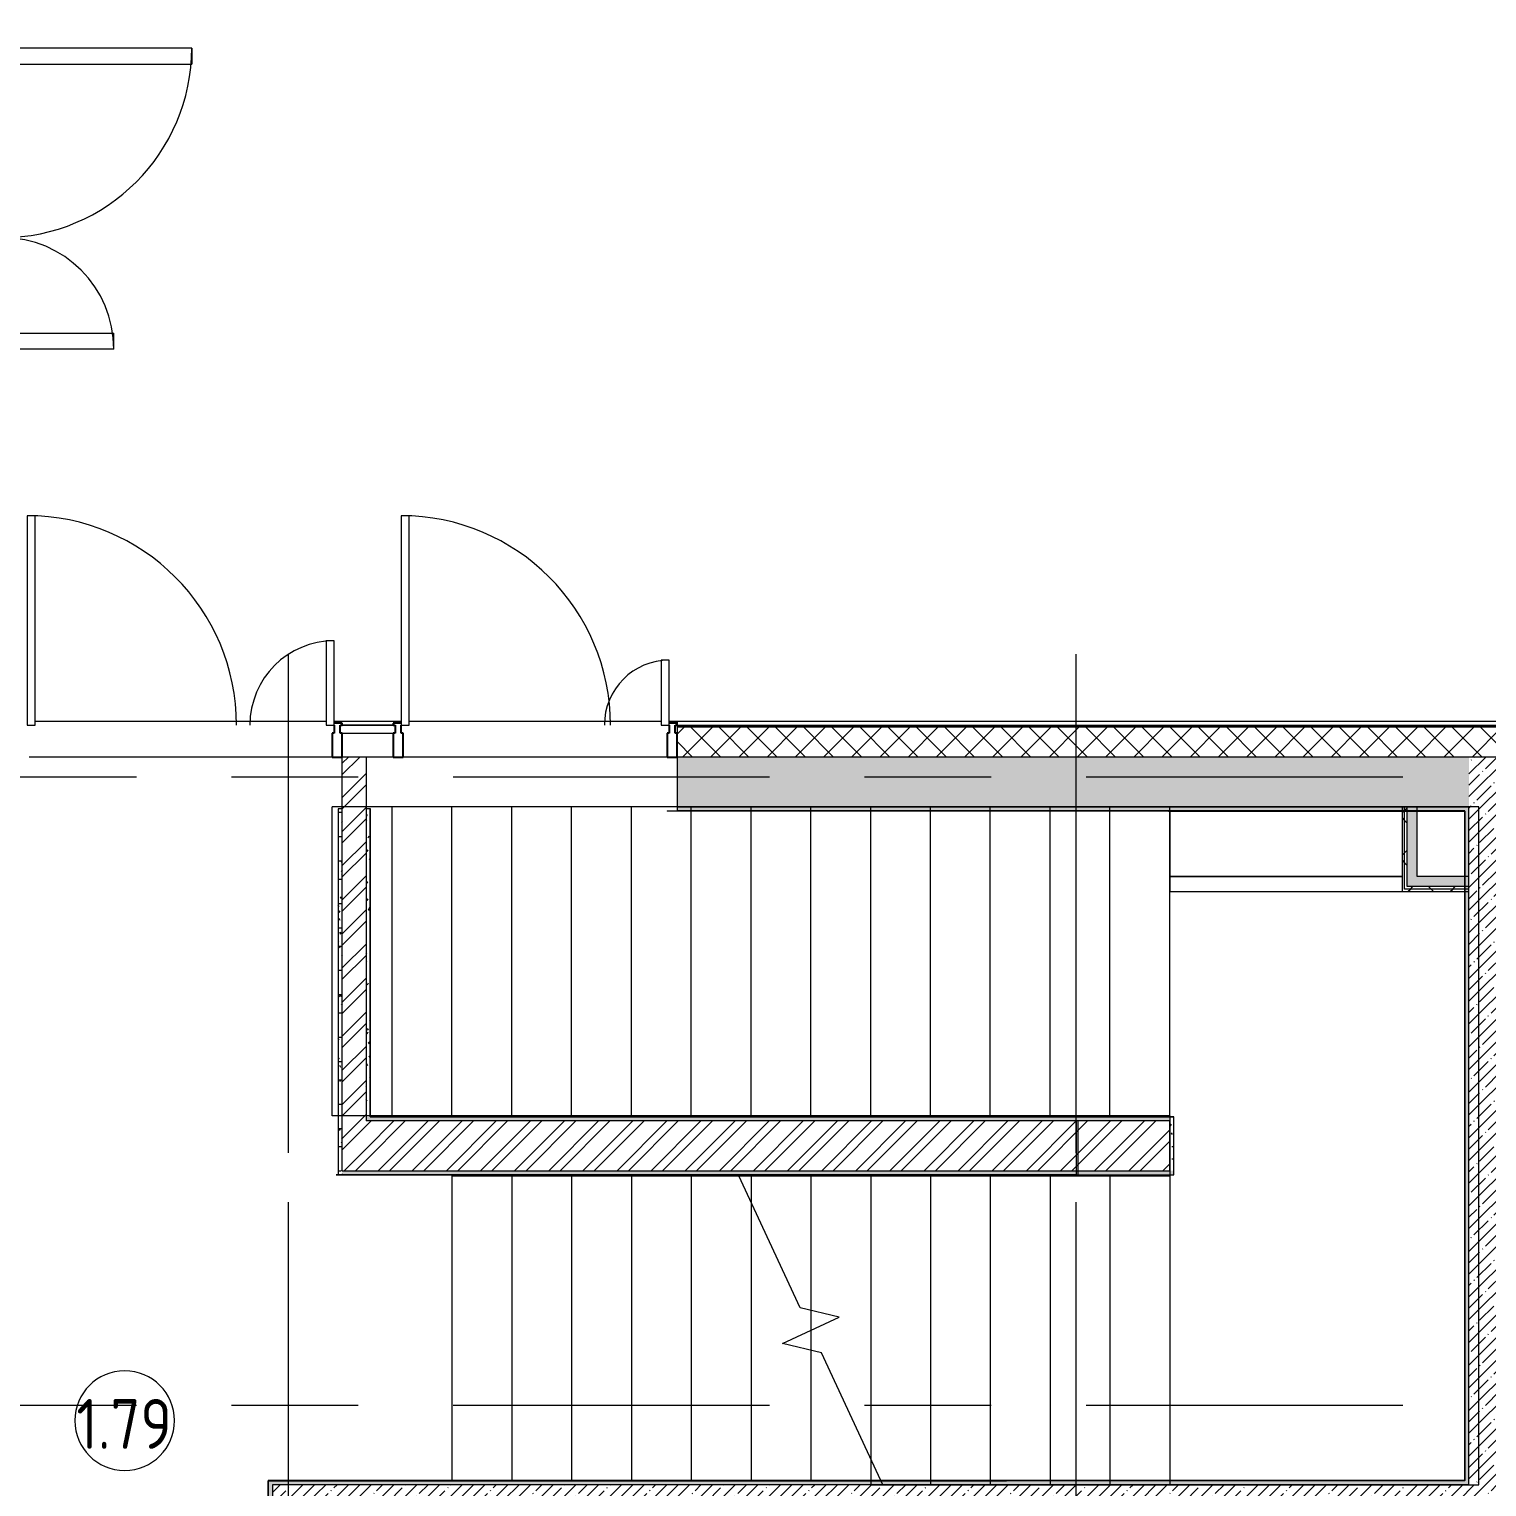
# Model space of a CAD drawing. Header units: millimetres. Extents: x 1322 to 199238, y -8553 to 29000.
# Drawn here: x 17829 to 25139, y 17740 to 25050 of the extents above; entities that cross this region are included whole.
import ezdxf

# ---------------------------------------------------------------- set-up
doc = ezdxf.new("R2010")
doc.units = ezdxf.units.MM
doc.linetypes.add('Осевая', pattern=[3175, 635, -476.25, 1587.5, -476.25])
for name, color, linetype, lineweight in [('A-AREA-IDEN', 7, 'Continuous', 9), ('A-DOOR', 7, 'Continuous', 9), ('A-DOOR-1', 7, 'Continuous', 13), ('A-DOOR-FRAM', 7, 'Continuous', 13), ('A-GLAZ', 7, 'Continuous', 9), ('A-GLAZ-CWMG', 7, 'Continuous', 9), ('A-GLAZ-CWMG-1', 7, 'Continuous', 25), ('A-WALL', 7, 'Continuous', 9), ('I-WALL', 7, 'Continuous', 9), ('S-STRS-1', 7, 'Continuous', 9), ('S-STRS-MBND', 7, 'Continuous', 9), ('Оси', 7, 'Continuous', 9), ('Оси-2', 7, 'Осевая', 9)]:
    doc.layers.add(name, color=color, linetype=linetype, lineweight=lineweight)
doc.layers.add('A-WALL-1', color=7, linetype='Continuous', lineweight=9, true_color=0x3c3c3c)
doc.layers.add('A-WALL-FNSH-1', color=7, linetype='Continuous', lineweight=9, true_color=0x3c3c3c)
doc.styles.add('GOST Common_4', font='GOST_Common.ttf', dxfattribs={"width": 0.9, "height": 250})
pattern_1 = [(45, (-75531.33, 0), (-57.024626, 57.024626), []), (45, (-75474.3, 0), (-57.024626, 57.024626), [100.806, -20.161, 3.353, -16.808])]
pattern_2 = [(45, (-75531.33, 0), (-85.53659, 85.53659), []), (45, (-75474.3, 0), (-85.53659, 85.53659), [])]
pattern_3 = [(0, (-75531.326, 0), (121.92, 30.48), [10.058, -81.382, 10.058, -81.382, -487.68]), (0, (-75531.326, 0), (121.92, 30.48), [-182.88, 10.058, -172.822, 10.058, -81.382, -213.36]), (0, (-75531.326, 0), (121.92, 30.48), [-457.2, 10.058, -50.902, 10.058, -142.342]), (120, (-75485.606, 15.24), (-87.356454, 90.345817), [10.058, -81.382, 10.058, -81.382, -487.68]), (120, (-75485.606, 15.24), (-87.356454, 90.345817), [-182.88, 10.058, -172.822, 10.058, -81.382, -213.36]), (120, (-75485.606, 15.24), (-87.356454, 90.345817), [-457.2, 10.058, -50.902, 10.058, -142.342]), (240, (-75470.366, 76.2), (-34.563546, -120.825817), [10.058, -81.382, 10.058, -81.382, -487.68]), (240, (-75470.366, 76.2), (-34.563546, -120.825817), [-182.88, 10.058, -172.822, 10.058, -81.382, -213.36]), (240, (-75470.366, 76.2), (-34.563546, -120.825817), [-457.2, 10.058, -50.902, 10.058, -142.342])]
pattern_4 = [(45, (-75531.33, 0), (-106.06602, 106.06602), []), (135, (-75531.33, 0), (-106.06602, -106.06602), [])]

# ---------------------------------------------------------------- blocks, each defined once
blk = doc.blocks.new('110_Дверь_СКБ_2Ст_Внутренняя - ДН-4д_ ДОО_Дв_1450x2100h_Лестничная клетка-23615437-План размещения напольных электротехнических лючков и розеток 1 этажа в осях 23_1-33')
at = {"layer": 'A-DOOR'}
for centre, radius, start, end in [((-742.5, 40), 950, 0, 90), ((767.5, 40), 560, 90, 180)]:
    blk.add_arc(centre, radius, start, end, dxfattribs=at)
at = {"layer": 'A-DOOR-1'}
for p, q in [((-742.5, 990), (-662.5, 990)), ((-742.5, 990), (-742.5, 40)), ((-662.5, 40), (-662.5, 990)), ((767.5, 600), (687.5, 600)), ((687.5, 40), (687.5, 600)), ((767.5, 600), (767.5, 40)), ((-742.5, 40), (-662.5, 40)), ((767.5, 40), (687.5, 40))]:
    blk.add_line(p, q, dxfattribs=at)
at = {"layer": 'A-DOOR-FRAM'}
for p, q in [((-742.5, 40), (-837.5, 40)), ((-837.5, 40), (-837.5, -40)), ((-742.5, 40), (-742.5, -40)), ((862.5, 40), (767.5, 40)), ((767.5, 40), (767.5, -40)), ((862.5, 40), (862.5, -40)), ((-732.5, -40), (-837.5, -40)), ((-742.5, -40), (-732.5, -40)), ((757.5, -40), (767.5, -40)), ((862.5, -40), (757.5, -40))]:
    blk.add_line(p, q, dxfattribs=at)
blk = doc.blocks.new('DRS_ДПУ_распашная__2Ст_Прямоугольная1 - ВН-4_ Нр_ДО_1500х2200 глухая-26741401-План размещения напольных электротехнических лючков и розеток 1 этажа в осях 23_1-33')
at = {"layer": 'A-DOOR'}
for centre, radius, start, end in [((-770, 0), 1050, 360, 90), ((770, 0), 423.1, 90, 180)]:
    blk.add_arc(centre, radius, start, end, dxfattribs=at)
at = {"layer": 'A-DOOR-1'}
for p, q in [((-770, 1050), (-770, 0)), ((-730, 1050), (-770, 1050)), ((-730, 0), (-730, 1050)), ((770, 423.1), (730, 423.1)), ((730, 423.1), (730, 0)), ((770, 0), (770, 423.1)), ((-770, 0), (-730, 0)), ((730, 0), (770, 0))]:
    blk.add_line(p, q, dxfattribs=at)
blk = doc.blocks.new('Прямоугольный импост - Импост структурный с накладкой - 170мм-22855209-План размещения напольных электротехнических лючков и розеток 1 этажа в осях 23_1-33')
at = {"layer": 'A-GLAZ-CWMG-1'}
for p, q in [((-50, 40), (-50, 160)), ((-50, 160), (0, 160)), ((0, 160), (0, 40)), ((-40, 40), (-50, 40)), ((-40, 0), (-40, 40)), ((-10, 40), (-10, 0)), ((0, 40), (-10, 40)), ((-10, 0), (0, 0)), ((0, 0), (0, -10)), ((0, -10), (-40, -10))]:
    blk.add_line(p, q, dxfattribs=at)
blk = doc.blocks.new('PNS_Панель прямоугольная - Нр_Металл - 40мм-23713233-План размещения напольных электротехнических лючков и розеток 1 этажа в осях 23_1-33')
at = {"layer": 'A-GLAZ'}
for p, q in [((-137.5, 0), (137.5, 0)), ((127.5, 0), (-127.5, 0)), ((-127.5, -40), (127.5, -40))]:
    blk.add_line(p, q, dxfattribs=at)
blk = doc.blocks.new('Прямоугольный импост - Импост структурный с накладкой - 170мм-22855665-План размещения напольных электротехнических лючков и розеток 1 этажа в осях 23_1-33')
at = {"layer": 'A-GLAZ-CWMG-1'}
for p, q in [((-25, 40), (-25, 160)), ((-25, 160), (25, 160)), ((25, 160), (25, 40)), ((-15, 40), (-25, 40)), ((-25, -10), (-25, 0)), ((-25, 0), (-15, 0)), ((-15, 0), (-15, 40)), ((15, 40), (15, 0)), ((25, 40), (15, 40)), ((15, -10), (-25, -10))]:
    blk.add_line(p, q, dxfattribs=at)
blk = doc.blocks.new('Прямоугольный импост - Импост структурный с накладкой - 170мм-V18-План размещения напольных электротехнических лючков и розеток 1 этажа в осях 23_1-33')
at = {"layer": 'A-GLAZ-CWMG-1'}
for p, q in [((-25, 40), (-25, 160)), ((-25, 160), (25, 160)), ((25, 160), (25, 40)), ((-15, 40), (-25, 40)), ((-15, 0), (-15, 40)), ((15, 40), (15, 0)), ((25, 40), (15, 40)), ((15, 0), (25, 0)), ((25, 0), (25, -10)), ((25, -10), (-15, -10))]:
    blk.add_line(p, q, dxfattribs=at)
blk = doc.blocks.new('DRS_ДПУ_распашная__2Ст_Прямоугольная1 - ВН-4_ Нр_ДО_1500х2200 глухая-26857260-План размещения напольных электротехнических лючков и розеток 1 этажа в осях 23_1-33')
at = {"layer": 'A-DOOR'}
for centre, radius, start, end in [((-672.5, 0), 1050, 360, 90), ((672.5, 0), 325.6, 90, 180)]:
    blk.add_arc(centre, radius, start, end, dxfattribs=at)
at = {"layer": 'A-DOOR-1'}
for p, q in [((-672.5, 1050), (-672.5, 0)), ((-632.5, 1050), (-672.5, 1050)), ((-632.5, 0), (-632.5, 1050)), ((672.5, 325.6), (632.5, 325.6)), ((632.5, 325.6), (632.5, 0)), ((672.5, 0), (672.5, 325.6)), ((-672.5, 0), (-632.5, 0)), ((632.5, 0), (672.5, 0))]:
    blk.add_line(p, q, dxfattribs=at)
blk = doc.blocks.new('Зашивка приборов отопления32 - Зашивка приборов отопления-33323791-План размещения напольных электротехнических лючков и розеток 1 этажа в осях 23_1-33')
at = {"layer": 'A-WALL'}
for p, q in [((126595, 120), (125430, 120)), ((126595, 45), (126595, 120)), ((126595, 45), (125430, 45)), ((125430, 45), (126595, 45)), ((126595, -285), (126595, 45))]:
    blk.add_line(p, q, dxfattribs=at)
blk = doc.blocks.new('Марка_Помещения - Номер-25198446-План размещения напольных электротехнических лючков и розеток 1 этажа в осях 23_1-33')
at = {"layer": 'A-AREA-IDEN'}
for start, end in [(360, 180), (180, 360)]:
    blk.add_arc((0, 0), 2.5, start, end, dxfattribs=at)

msp = doc.modelspace()

# ---------------------------------------------------------------- hatches: boundary and pattern name
at = {"layer": 'A-WALL'}
h = msp.add_hatch(dxfattribs=at)
h.set_pattern_fill('FP_5', color=256, style=0, pattern_type=2)
h.set_pattern_definition([(45, (-75531.33, 0), (-70.71068, 70.71068), []), (135, (-75531.33, 0), (-70.71068, -70.71068), [])])
h.paths.add_polyline_path([(35703.8, 21400), (35595.3, 21550), (35410.2, 21550), (35518.7, 21400), (35615.7, 21400)])
h.paths.add_polyline_path([(35271.8, 21400), (35163.3, 21550), (34418.7, 21550), (34418.7, 21400), (34950.7, 21400)])
h.paths.add_polyline_path([(33288.1, 21400), (33518.7, 21400), (33518.7, 21550), (32218.7, 21550), (32218.7, 21400), (32955.6, 21400)])
h.paths.add_polyline_path([(30018.7, 21400), (31318.7, 21400), (31318.7, 21550), (30018.7, 21550), (30018.7, 21533.1)])
h.paths.add_polyline_path([(28965.4, 21400), (29118.7, 21400), (29118.7, 21550), (27918.7, 21550), (27918.7, 21400)])
h.paths.add_polyline_path([(25618.7, 21400), (25618.7, 21550), (21078.7, 21550), (21078.7, 21400), (25268.7, 21400)])
h.paths.add_polyline_path([(17778.7, 21400), (17778.7, 21550), (17528.7, 21550), (17528.7, 21400), (17659.8, 21400)])
at = {"layer": 'I-WALL'}
h = msp.add_hatch(dxfattribs=at)
h.set_pattern_fill('FP_2', color=256, style=0, pattern_type=2)
h.set_pattern_definition(pattern_1)
h.paths.add_polyline_path([(25048.7, 21150), (25048.7, 21400), (21078.7, 21400), (21078.7, 21150), (24975.1, 21150)])
h.paths.add_polyline_path([(17659.8, 21150), (17778.7, 21150), (17778.7, 21400), (17528.7, 21400), (17528.7, 21150)])
h = msp.add_hatch(dxfattribs=at)
h.set_pattern_fill('FP_16', color=256, style=0, pattern_type=2)
h.set_pattern_definition(pattern_2)
h.paths.add_polyline_path([(19518.7, 19325), (19518.7, 21400), (19398.7, 21400), (19398.7, 19325)])
h = msp.add_hatch(dxfattribs=at)
h.set_pattern_fill('FP_2', color=256, style=0, pattern_type=2)
h.set_pattern_definition(pattern_1)
h.paths.add_polyline_path([(25141.4, 17750), (25268.7, 17750), (25268.7, 21400), (25048.7, 21400), (25048.7, 17750)])
h = msp.add_hatch(dxfattribs=at)
h.set_pattern_fill('FP_31', color=256, style=0, pattern_type=2)
h.set_pattern_definition(pattern_3)
h.paths.add_polyline_path([(19398.7, 19305), (19398.7, 21140), (19378.7, 21140), (19378.7, 19305)])
h = msp.add_hatch(dxfattribs=at)
h.set_pattern_fill('FP_31', color=256, style=0, pattern_type=2)
h.set_pattern_definition(pattern_3)
h.paths.add_polyline_path([(19538.7, 19595), (19538.7, 21140), (19518.7, 21140), (19518.7, 19595)])
h = msp.add_hatch(dxfattribs=at)
h.set_pattern_fill('FP_31', color=256, style=0, pattern_type=2)
h.set_pattern_definition(pattern_3)
h.paths.add_polyline_path([(25027.7, 21130), (25028.7, 21130), (25028.7, 21150), (21078.7, 21150), (21078.7, 21130), (24975.1, 21130)])
h = msp.add_hatch(dxfattribs=at)
h.set_pattern_fill('FP_35', color=256, style=0, pattern_type=2)
h.set_pattern_definition(pattern_4)
h.paths.add_polyline_path([(24726.2, 20725), (24726.2, 21150), (24713.7, 21150), (24713.7, 20725)])
h = msp.add_hatch(dxfattribs=at)
h.set_pattern_fill('FP_35', color=256, style=0, pattern_type=2)
h.set_pattern_definition(pattern_4)
h.paths.add_polyline_path([(24738.7, 20737.5), (24738.7, 21150), (24726.2, 21150), (24726.2, 20737.5)])
for points in [[(24788.7, 20750), (24788.7, 21150), (24738.7, 21150), (24738.7, 20750)], [(25048.7, 20750), (25048.7, 20800), (24788.7, 20800), (24788.7, 20750), (24975.1, 20750)]]:
    msp.add_hatch(color=256, dxfattribs=at).paths.add_polyline_path(points)
h = msp.add_hatch(dxfattribs=at)
h.set_pattern_fill('FP_31', color=256, style=0, pattern_type=2)
h.set_pattern_definition(pattern_3)
h.paths.add_polyline_path([(25048.7, 17770), (25048.7, 21150), (25028.7, 21150), (25028.7, 17770)])
h = msp.add_hatch(dxfattribs=at)
h.set_pattern_fill('FP_35', color=256, style=0, pattern_type=2)
h.set_pattern_definition(pattern_4)
h.paths.add_polyline_path([(25048.7, 20725), (25048.7, 20737.5), (24726.2, 20737.5), (24726.2, 20725), (24975.1, 20725)])
h = msp.add_hatch(dxfattribs=at)
h.set_pattern_fill('FP_35', color=256, style=0, pattern_type=2)
h.set_pattern_definition(pattern_4)
h.paths.add_polyline_path([(24738.7, 20737.5), (25048.7, 20737.5), (25048.7, 20750), (24738.7, 20750)])
h = msp.add_hatch(dxfattribs=at)
h.set_pattern_fill('FP_31', color=256, style=0, pattern_type=2)
h.set_pattern_definition(pattern_3)
h.paths.add_polyline_path([(22315, 19575), (23548.7, 19575), (23548.7, 19595), (19518.7, 19595), (19518.7, 19575), (19654.9, 19575)])
h = msp.add_hatch(dxfattribs=at)
h.set_pattern_fill('FP_31', color=256, style=0, pattern_type=2)
h.set_pattern_definition(pattern_3)
h.paths.add_polyline_path([(23568.7, 19325), (23568.7, 19595), (23548.7, 19595), (23548.7, 19325)])
h = msp.add_hatch(dxfattribs=at)
h.set_pattern_fill('FP_16', color=256, style=0, pattern_type=2)
h.set_pattern_definition(pattern_2)
h.paths.add_polyline_path([(23548.7, 19325), (23548.7, 19575), (19518.7, 19575), (19518.7, 19325), (22315, 19325)])
h = msp.add_hatch(dxfattribs=at)
h.set_pattern_fill('FP_31', color=256, style=0, pattern_type=2)
h.set_pattern_definition(pattern_3)
h.paths.add_polyline_path([(23568.7, 19305), (23568.7, 19325), (19398.7, 19325), (19398.7, 19305), (22315, 19305)])
h = msp.add_hatch(dxfattribs=at)
h.set_pattern_fill('FP_31', color=256, style=0, pattern_type=2)
h.set_pattern_definition(pattern_3)
h.paths.add_polyline_path([(19028.7, 13640), (19048.7, 13640), (19048.7, 17770), (19028.7, 17770), (19028.7, 13641)])
h = msp.add_hatch(dxfattribs=at)
h.set_pattern_fill('FP_31', color=256, style=0, pattern_type=2)
h.set_pattern_definition(pattern_3)
h.paths.add_polyline_path([(25048.7, 17750), (25048.7, 17770), (19048.7, 17770), (19048.7, 17750), (24975.1, 17750)])
h = msp.add_hatch(dxfattribs=at)
h.set_pattern_fill('FP_2', color=256, style=0, pattern_type=2)
h.set_pattern_definition(pattern_1)
h.paths.add_polyline_path([(19268.7, 13620), (19268.7, 17750), (19048.7, 17750), (19048.7, 13620)])
h = msp.add_hatch(dxfattribs=at)
h.set_pattern_fill('FP_2', color=256, style=0, pattern_type=2)
h.set_pattern_definition(pattern_1)
h.paths.add_polyline_path([(24576.7, 17530), (25268.7, 17530), (25268.7, 17750), (19268.7, 17750), (19268.7, 17530), (23188.7, 17530)])

# ---------------------------------------------------------------- linework, layer by layer
at = {"layer": 'A-WALL'}
for p, q in [((17858.7, 21580), (19318.7, 21580)), ((19358.7, 21580), (19693.7, 21580)), ((19733.7, 21580), (20998.7, 21580)), ((21038.7, 21580), (35610.6, 21580)), ((21078.7, 21580), (21078.7, 21570)), ((21078.7, 21560), (21078.7, 21558)), ((25618.7, 21553), (21078.7, 21553)), ((25618.7, 21550), (21078.7, 21550)), ((19348.7, 21400), (17828.7, 21400)), ((19653.7, 21400), (19398.7, 21400)), ((21028.7, 21400), (19703.7, 21400)), ((25618.7, 21400), (21078.7, 21400)), ((19538.7, 19595), (19538.7, 21140)), ((24726.2, 20737.5), (24726.2, 21150)), ((24738.7, 20750), (24738.7, 21150)), ((25027.7, 21129), (25027.7, 21130)), ((25028.7, 17770), (25028.7, 21130)), ((25048.7, 20737.5), (24726.2, 20737.5)), ((25048.7, 20750), (24738.7, 20750)), ((19538.7, 19595), (19539.7, 19595)), ((23548.7, 19325), (23548.7, 19575)), ((23078.7, 19305), (23089.7, 19305)), ((19028.7, 13640), (19028.7, 17771)), ((25028.7, 17770), (22729.1, 17770)), ((25027.7, 17771), (25028.7, 17771))]:
    msp.add_line(p, q, dxfattribs=at)
at = {"layer": 'A-WALL-1'}
for p, q in [((21078.7, 21550), (21078.7, 21130)), ((19398.7, 19325), (19398.7, 21400)), ((19518.7, 21400), (19518.7, 19575)), ((19378.7, 21140), (19378.7, 19305)), ((19398.7, 21140), (19378.7, 21140)), ((19538.7, 21140), (19518.7, 21140)), ((21078.7, 21150), (25048.7, 21150)), ((24713.7, 21150), (24713.7, 20725)), ((24788.7, 20800), (24788.7, 21150)), ((25027.7, 21130), (25028.7, 21130)), ((25048.7, 17750), (25048.7, 21150)), ((25048.7, 20800), (24788.7, 20800)), ((24713.7, 20725), (25048.7, 20725)), ((23568.7, 19305), (23568.7, 19595)), ((23548.7, 19575), (19518.7, 19575)), ((19398.7, 19325), (23548.7, 19325)), ((23089.7, 19305), (23568.7, 19305)), ((19048.7, 17750), (19048.7, 13620)), ((25048.7, 17750), (19048.7, 17750))]:
    msp.add_line(p, q, dxfattribs=at)
at = {"layer": 'A-WALL-FNSH-1'}
for p, q in [((25618.7, 21558), (21078.7, 21558)), ((21078.7, 21558), (21078.7, 21550)), ((19378.7, 21140), (19377.7, 21140)), ((19377.7, 21140), (19377.7, 19304)), ((19539.7, 21140), (19538.7, 21140)), ((19539.7, 19595), (19539.7, 21140)), ((21028.7, 21130), (21028.7, 21129)), ((25027.7, 21130), (21078.7, 21130)), ((23542.2, 21129), (25027.7, 21129)), ((25027.7, 21129), (25027.7, 17771)), ((23569.7, 19596), (19538.7, 19596)), ((19539.7, 19595), (23568.7, 19595)), ((23078.7, 19595), (23078.7, 19596)), ((23569.7, 19304), (23569.7, 19596)), ((23078.7, 19575), (23078.7, 19305)), ((23089.7, 19304), (23089.7, 19575)), ((19377.7, 19305), (19367.7, 19305)), ((19367.7, 19305), (19367.7, 19304)), ((19367.7, 19304), (23569.7, 19304)), ((23078.7, 19305), (19378.7, 19305)), ((19027.7, 17771), (19027.7, 17770)), ((25027.7, 17771), (19027.7, 17771)), ((19028.7, 17770), (22729.1, 17770)), ((20187.3, 17770), (20187.3, 17771)), ((22729.1, 17771), (22729.1, 17770))]:
    msp.add_line(p, q, dxfattribs=at)
at = {"layer": 'I-WALL'}
for p, q in [((21028.7, 21130), (21078.7, 21130)), ((23542.2, 21129), (21028.7, 21129)), ((23542.2, 21129), (23542.2, 21130)), ((19027.7, 13641), (19027.7, 17770)), ((19028.7, 17770), (19027.7, 17770)), ((19028.2, 17771), (19028.2, 17770)), ((19578.1, 17771), (19578.1, 17770)), ((19587.3, 17771), (19587.3, 17770)), ((23544.4, 17770), (23544.4, 17771))]:
    msp.add_line(p, q, dxfattribs=at)
at = {"layer": 'S-STRS-1'}
for p, q in [((21148.7, 19600), (21148.7, 21130)), ((21448.7, 19600), (21448.7, 21130)), ((21448.7, 19600), (21448.7, 21130)), ((21748.7, 19600), (21748.7, 21130)), ((21748.7, 19600), (21748.7, 21130)), ((22048.7, 19600), (22048.7, 21130)), ((22048.7, 19600), (22048.7, 21130)), ((22348.7, 19600), (22348.7, 21130)), ((22348.7, 19600), (22348.7, 21130)), ((22648.7, 19600), (22648.7, 21130)), ((22648.7, 19600), (22648.7, 21130)), ((22948.7, 19600), (22948.7, 21130)), ((22948.7, 19600), (22948.7, 21130)), ((23248.7, 19600), (23248.7, 21130)), ((23248.7, 19600), (23248.7, 21130)), ((23548.7, 19600), (23548.7, 20725)), ((23548.7, 19600), (23548.7, 20725)), ((21448.7, 19600), (21148.7, 19600)), ((21748.7, 19600), (21448.7, 19600)), ((22048.7, 19600), (21748.7, 19600)), ((22348.7, 19600), (22048.7, 19600)), ((22648.7, 19600), (22348.7, 19600)), ((22948.7, 19600), (22648.7, 19600)), ((23248.7, 19600), (22948.7, 19600)), ((23548.7, 19600), (23248.7, 19600)), ((23548.7, 19600), (23548.7, 19595)), ((19948.7, 19300), (19948.7, 17770)), ((19948.7, 19300), (20248.7, 19300)), ((19948.7, 19300), (19948.7, 17770)), ((20248.7, 19300), (20548.7, 19300)), ((20248.7, 19300), (20248.7, 17770)), ((20248.7, 19300), (20248.7, 17770)), ((20548.7, 19300), (20848.7, 19300)), ((20548.7, 19300), (20548.7, 17770)), ((20548.7, 19300), (20548.7, 17770)), ((20848.7, 19300), (21148.7, 19300)), ((20848.7, 19300), (20848.7, 17770)), ((20848.7, 19300), (20848.7, 17770)), ((21148.7, 19300), (21387.3, 19300)), ((21148.7, 19300), (21148.7, 17770)), ((21148.7, 19300), (21148.7, 17770)), ((21387.3, 19300), (21448.7, 19300)), ((21448.7, 19300), (21748.7, 19300)), ((21448.7, 19300), (21448.7, 19168.4)), ((21448.7, 19300), (21448.7, 19168.4)), ((21748.7, 19300), (22048.7, 19300)), ((21748.7, 19300), (21748.7, 18625.4)), ((21748.7, 19300), (21748.7, 18625.4)), ((22048.7, 19300), (22348.7, 19300)), ((22048.7, 19300), (22048.7, 17881.6)), ((22048.7, 19300), (22048.7, 17881.6)), ((22348.7, 19300), (22648.7, 19300)), ((22348.7, 19300), (22348.7, 17770)), ((22348.7, 19300), (22348.7, 17770)), ((22648.7, 19300), (22948.7, 19300)), ((22648.7, 19300), (22648.7, 17770)), ((22648.7, 19300), (22648.7, 17770)), ((22948.7, 19300), (23248.7, 19300)), ((22948.7, 19300), (22948.7, 17770)), ((22948.7, 19300), (22948.7, 17770)), ((23248.7, 19300), (23548.7, 19300)), ((23248.7, 19300), (23248.7, 17770)), ((23248.7, 19300), (23248.7, 17770)), ((23548.7, 19305), (23548.7, 19300)), ((23548.7, 19300), (23548.7, 17770)), ((21448.7, 19168.4), (21448.7, 17770)), ((21448.7, 19168.4), (21448.7, 17770)), ((21748.7, 18625.4), (21748.7, 18525)), ((21748.7, 18625.4), (21748.7, 18525)), ((21748.7, 18525), (21748.7, 18424.6)), ((21748.7, 18525), (21748.7, 18424.6)), ((21748.7, 18424.6), (21748.7, 17770)), ((21748.7, 18424.6), (21748.7, 17770)), ((22048.7, 17881.6), (22048.7, 17750)), ((22048.7, 17881.6), (22048.7, 17750)), ((22048.7, 17750), (22110.1, 17750))]:
    msp.add_line(p, q, dxfattribs=at)
at = {"layer": 'S-STRS-MBND'}
for p, q in [((19348.7, 19600), (19348.7, 21150)), ((23548.7, 21150), (19348.7, 21150)), ((19648.7, 19600), (19648.7, 21150)), ((19648.7, 19600), (19648.7, 21150)), ((19948.7, 19600), (19948.7, 21150)), ((19948.7, 19600), (19948.7, 21150)), ((20248.7, 19600), (20248.7, 21150)), ((20248.7, 19600), (20248.7, 21150)), ((20548.7, 19600), (20548.7, 21150)), ((20548.7, 19600), (20548.7, 21150)), ((20848.7, 19600), (20848.7, 21150)), ((20848.7, 19600), (20848.7, 21150)), ((21148.7, 19600), (21148.7, 21150)), ((21148.7, 19600), (21148.7, 21150)), ((21448.7, 19600), (21448.7, 21150)), ((21448.7, 19600), (21448.7, 21150)), ((21748.7, 19600), (21748.7, 21150)), ((21748.7, 19600), (21748.7, 21150)), ((22048.7, 19600), (22048.7, 21150)), ((22048.7, 19600), (22048.7, 21150)), ((22348.7, 19600), (22348.7, 21150)), ((22348.7, 19600), (22348.7, 21150)), ((22648.7, 19600), (22648.7, 21150)), ((22648.7, 19600), (22648.7, 21150)), ((22948.7, 19600), (22948.7, 21150)), ((22948.7, 19600), (22948.7, 21150)), ((23248.7, 19600), (23248.7, 21150)), ((23248.7, 19600), (23248.7, 21150)), ((25098.7, 21150), (23548.7, 21150)), ((23548.7, 19600), (23548.7, 21150)), ((23548.7, 19600), (23548.7, 21150)), ((25098.7, 17750), (25098.7, 21150)), ((23548.7, 19600), (19348.7, 19600)), ((23548.7, 19600), (23548.7, 19300)), ((21387.3, 19300), (23548.7, 19300)), ((21695.8, 18638.3), (21387.3, 19300)), ((21448.7, 19300), (21448.7, 19168.4)), ((21448.7, 19300), (21448.7, 19168.4)), ((21748.7, 19300), (21748.7, 18625.4)), ((21748.7, 19300), (21748.7, 18625.4)), ((22048.7, 19300), (22048.7, 17881.6)), ((22048.7, 19300), (22048.7, 17881.6)), ((22348.7, 19300), (22348.7, 17750)), ((22348.7, 19300), (22348.7, 17750)), ((22648.7, 19300), (22648.7, 17750)), ((22648.7, 19300), (22648.7, 17750)), ((22948.7, 19300), (22948.7, 17750)), ((22948.7, 19300), (22948.7, 17750)), ((23248.7, 19300), (23248.7, 17750)), ((23248.7, 19300), (23248.7, 17750)), ((23548.7, 19300), (23548.7, 17750)), ((23548.7, 19300), (23548.7, 17750)), ((21607.1, 18459), (21890.3, 18591)), ((21890.3, 18591), (21695.8, 18638.3)), ((21748.7, 18525), (21748.7, 18424.6)), ((21748.7, 18525), (21748.7, 18424.6)), ((21801.5, 18411.7), (21607.1, 18459)), ((22110.1, 17750), (21801.5, 18411.7)), ((22110.1, 17750), (23548.7, 17750)), ((23548.7, 17750), (25098.7, 17750))]:
    msp.add_line(p, q, dxfattribs=at)
at = {"layer": 'Оси'}
for p, q in [((19128.7, 19415.1), (19128.7, 21915.1)), ((23078.7, 19415.1), (23078.7, 21915.1))]:
    msp.add_line(p, q, dxfattribs=at)
at = {"layer": 'Оси-2'}
for p, q in [((9318.1, 21300), (47048.7, 21300)), ((19128.7, 593.7), (19128.7, 19415.1)), ((23078.7, 593.7), (23078.7, 19415.1)), ((9318.1, 18150), (47228.7, 18150))]:
    msp.add_line(p, q, dxfattribs=at)

# ---------------------------------------------------------------- block references
at = {"layer": 'A-AREA-IDEN', "xscale": 99.99999999999993, "yscale": 99.99999999999993, "zscale": 99.99999999999993}
msp.add_blockref('Марка_Помещения - Номер-25198446-План размещения напольных электротехнических лючков и розеток 1 этажа в осях 23_1-33', (18307.7, 18072.1), dxfattribs=at)
at = {"layer": 'A-DOOR', "rotation": 269.9999999999998}
msp.add_blockref('110_Дверь_СКБ_2Ст_Внутренняя - ДН-4д_ ДОО_Дв_1450x2100h_Лестничная клетка-23615437-План размещения напольных электротехнических лючков и розеток 1 этажа в осях 23_1-33', (17653.7, 24212.5), dxfattribs=at)
at = {"layer": 'A-DOOR'}
for name, p in [('DRS_ДПУ_распашная__2Ст_Прямоугольная1 - ВН-4_ Нр_ДО_1500х2200 глухая-26741401-План размещения напольных электротехнических лючков и розеток 1 этажа в осях 23_1-33', (18588.7, 21560)), ('DRS_ДПУ_распашная__2Ст_Прямоугольная1 - ВН-4_ Нр_ДО_1500х2200 глухая-26857260-План размещения напольных электротехнических лючков и розеток 1 этажа в осях 23_1-33', (20366.2, 21560))]:
    msp.add_blockref(name, p, dxfattribs=at)
at = {"layer": 'A-GLAZ'}
msp.add_blockref('PNS_Панель прямоугольная - Нр_Металл - 40мм-23713233-План размещения напольных электротехнических лючков и розеток 1 этажа в осях 23_1-33', (19526.2, 21560), dxfattribs=at)
at = {"layer": 'A-GLAZ-CWMG', "extrusion": (0, 0, -1), "rotation": 180}
for name, p in [('Прямоугольный импост - Импост структурный с накладкой - 170мм-V18-План размещения напольных электротехнических лючков и розеток 1 этажа в осях 23_1-33', (-19373.7, 21560)), ('Прямоугольный импост - Импост структурный с накладкой - 170мм-22855665-План размещения напольных электротехнических лючков и розеток 1 этажа в осях 23_1-33', (-19678.7, 21560)), ('Прямоугольный импост - Импост структурный с накладкой - 170мм-22855209-План размещения напольных электротехнических лючков и розеток 1 этажа в осях 23_1-33', (-21078.7, 21560))]:
    msp.add_blockref(name, p, dxfattribs=at)
at = {"layer": 'A-WALL', "rotation": 180}
msp.add_blockref('Зашивка приборов отопления32 - Зашивка приборов отопления-33323791-План размещения напольных электротехнических лючков и розеток 1 этажа в осях 23_1-33', (150143.7, 20845), dxfattribs=at)

# ---------------------------------------------------------------- texts
at = {"layer": 'A-AREA-IDEN', "insert": (18065.8, 18180.7), "char_height": 250, "width": 606.076, "attachment_point": 1, "style": 'GOST Common_4'}
msp.add_mtext('1.79', dxfattribs=at)

doc.saveas('drawing.dxf')
